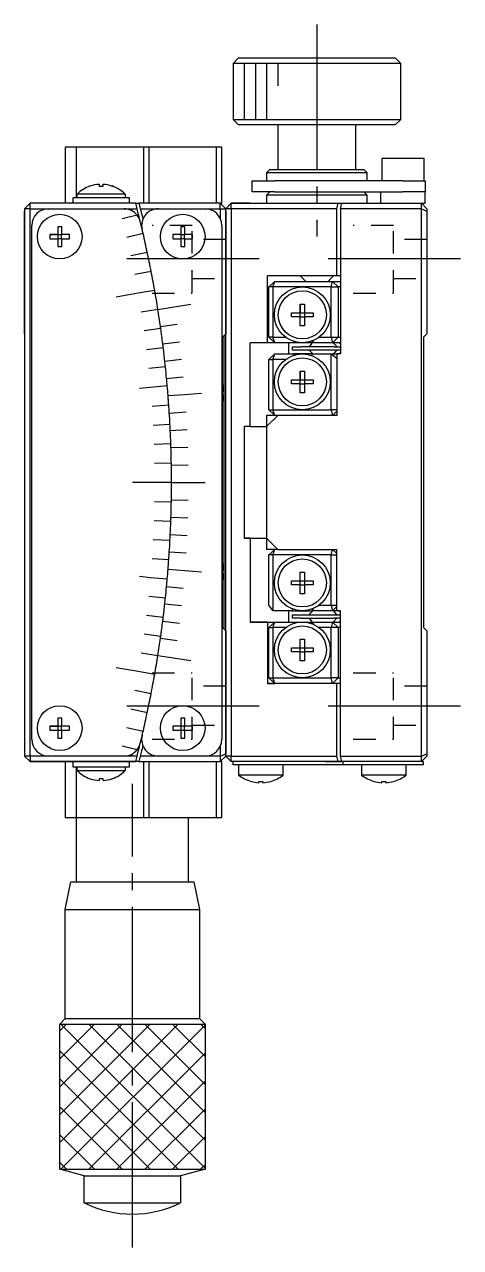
# Model space of a CAD drawing. Extents: x -74 to 223, y 56 to 296.
# Drawn here: x 183.8 to 222.8, y 186.9 to 296.4 of the extents above; entities that cross this region are included whole.
import ezdxf

# ---------------------------------------------------------------- set-up
doc = ezdxf.new("R2010")
doc.units = 0
doc.linetypes.add('CENTER', pattern=[17.5, 13, -1.5, 1.5, -1.5])
doc.linetypes.add('DASHED', pattern=[3.5, 2, -1.5])
doc.layers.get('0').update_dxf_attribs({"linetype": 'CONTINUOUS'})
doc.layers.add('CENTER', color=1, linetype='CENTER')

msp = doc.modelspace()

# ---------------------------------------------------------------- linework, layer by layer
at = {"color": 7, "linetype": 'CONTINUOUS'}
for p, q in [((202.96, 293.44), (202.46, 292.94)), ((209.96, 292.94), (202.46, 292.94)), ((202.46, 292.94), (202.46, 287.94)), ((202.96, 293.44), (209.96, 293.44)), ((209.96, 293.44), (216.96, 293.44)), ((217.46, 292.94), (209.96, 292.94)), ((217.46, 292.94), (216.96, 293.44)), ((217.46, 287.94), (217.46, 292.94)), ((202.46, 287.94), (209.96, 287.94)), ((202.46, 287.94), (202.96, 287.44)), ((209.96, 287.44), (202.96, 287.44)), ((206.46, 287.44), (206.46, 283.44)), ((209.96, 287.94), (217.46, 287.94)), ((216.96, 287.44), (209.96, 287.44)), ((213.46, 283.44), (213.46, 287.44)), ((216.96, 287.44), (217.46, 287.94)), ((187.46, 285.44), (187.46, 280.44)), ((188.46, 285.44), (187.46, 285.44)), ((194.46, 285.44), (188.46, 285.44)), ((188.46, 280.94), (188.46, 285.44)), ((194.46, 285.44), (194.46, 280.44)), ((194.96, 285.44), (194.46, 285.44)), ((194.96, 280.44), (194.96, 285.44)), ((200.96, 285.44), (194.96, 285.44)), ((200.96, 285.44), (200.96, 280.44)), ((201.46, 285.44), (200.96, 285.44)), ((201.46, 280.44), (201.46, 285.44)), ((219.56, 284.44), (215.76, 284.44)), ((215.76, 284.44), (215.76, 282.44)), ((219.56, 282.44), (219.56, 284.44)), ((205.76, 283.44), (205.46, 283.14)), ((209.96, 283.14), (205.46, 283.14)), ((205.46, 283.14), (205.46, 282.44)), ((205.76, 283.44), (209.96, 283.44)), ((209.96, 283.44), (214.16, 283.44)), ((214.46, 283.14), (209.96, 283.14)), ((214.46, 283.14), (214.16, 283.44)), ((214.46, 282.44), (214.46, 283.14)), ((189.68, 281.97), (189.69, 281.97)), ((190.48, 282.13), (190.48, 281.97)), ((190.48, 281.97), (190.84, 281.97)), ((190.84, 281.97), (190.84, 282.13)), ((191.63, 281.97), (191.64, 281.97)), ((204.16, 281.44), (204.16, 282.44)), ((204.16, 282.44), (206.16, 282.44)), ((206.16, 281.44), (204.16, 281.44)), ((205.76, 281.44), (205.46, 281.14)), ((217.66, 282.44), (206.16, 282.44)), ((206.16, 281.44), (217.66, 281.44)), ((214.46, 281.14), (214.16, 281.44)), ((215.66, 281.44), (215.66, 280.44)), ((217.66, 282.44), (219.66, 282.44)), ((219.66, 281.44), (217.66, 281.44)), ((219.66, 282.44), (219.66, 281.44)), ((219.66, 280.44), (219.66, 281.44)), ((183.81, 279.94), (184.31, 280.44)), ((193.75, 280.44), (184.31, 280.44)), ((184.31, 279.94), (184.31, 280.44)), ((188.16, 280.94), (193.16, 280.94)), ((188.16, 280.44), (188.16, 280.94)), ((192.81, 281.23), (188.51, 281.23)), ((188.51, 280.94), (188.51, 281.23)), ((192.81, 281.23), (192.81, 280.94)), ((193.16, 280.94), (193.16, 280.44)), ((193.75, 280.44), (194.06, 280.44)), ((201.31, 280.44), (194.06, 280.44)), ((201.31, 280.44), (201.46, 280.44)), ((201.81, 279.94), (201.31, 280.44)), ((201.31, 279.94), (201.31, 280.44)), ((201.81, 279.94), (202.31, 280.44)), ((201.81, 279.94), (202.31, 280.44)), ((202.31, 280.44), (211.88, 280.44)), ((202.31, 279.94), (202.31, 280.44)), ((203.96, 280.44), (202.31, 280.44)), ((209.96, 281.14), (205.46, 281.14)), ((205.46, 281.14), (205.46, 280.44)), ((214.46, 281.14), (209.96, 281.14)), ((211.88, 280.44), (212.19, 280.44)), ((212.19, 280.44), (219.31, 280.44)), ((214.46, 280.44), (214.46, 281.14)), ((219.31, 280.44), (219.66, 280.44)), ((219.31, 279.94), (219.31, 280.44)), ((219.81, 279.94), (219.31, 280.44)), ((184.31, 279.94), (183.81, 279.94)), ((183.81, 279.94), (183.81, 230.94)), ((183.81, 268.74), (183.81, 279.73)), ((184.31, 279.94), (185.96, 279.94)), ((184.31, 230.94), (184.31, 279.94)), ((185.96, 279.94), (192.71, 279.94)), ((192.71, 279.94), (193.88, 279.94)), ((194.19, 279.94), (195.79, 279.94)), ((195.79, 279.94), (199.96, 279.94)), ((199.96, 279.94), (201.31, 279.94)), ((201.31, 279.94), (201.31, 279.09)), ((201.31, 279.94), (201.81, 279.94)), ((202.31, 279.94), (201.81, 279.94)), ((201.81, 268.74), (201.81, 279.94)), ((201.81, 268.74), (201.81, 279.94)), ((201.81, 279.73), (201.81, 268.74)), ((211.75, 279.94), (202.31, 279.94)), ((202.31, 279.94), (202.31, 230.94)), ((211.75, 273.94), (211.75, 279.94)), ((212.06, 279.94), (212.06, 266.94)), ((219.31, 279.94), (212.06, 279.94)), ((219.31, 238.79), (219.31, 279.94)), ((219.31, 279.94), (219.81, 279.73)), ((219.81, 279.94), (219.81, 279.73)), ((219.81, 279.73), (219.81, 268.74)), ((184.46, 232.44), (184.46, 278.44)), ((186.78, 278.32), (186.78, 277.62)), ((187.14, 278.32), (186.78, 278.32)), ((187.14, 277.62), (187.14, 278.32)), ((197.78, 278.32), (197.78, 277.62)), ((198.14, 278.32), (197.78, 278.32)), ((198.14, 277.62), (198.14, 278.32)), ((201.46, 278.44), (201.46, 232.44)), ((186.07, 277.62), (186.07, 277.26)), ((186.78, 277.62), (186.07, 277.62)), ((186.07, 277.62), (186.78, 277.62)), ((186.07, 277.26), (186.78, 277.26)), ((186.79, 277.61), (186.78, 277.62)), ((186.79, 277.27), (186.78, 277.26)), ((186.78, 277.26), (186.78, 276.55)), ((186.79, 277.61), (186.79, 277.27)), ((187.13, 277.61), (186.79, 277.61)), ((186.79, 277.27), (187.13, 277.27)), ((187.13, 277.61), (187.14, 277.62)), ((187.13, 277.27), (187.13, 277.61)), ((187.13, 277.27), (187.14, 277.26)), ((187.85, 277.62), (187.14, 277.62)), ((187.85, 277.62), (187.14, 277.62)), ((187.14, 277.26), (187.85, 277.26)), ((187.14, 276.55), (187.14, 277.26)), ((187.85, 277.26), (187.85, 277.62)), ((197.07, 277.62), (197.07, 277.26)), ((197.78, 277.62), (197.07, 277.62)), ((197.07, 277.26), (197.78, 277.26)), ((197.79, 277.61), (197.78, 277.62)), ((197.79, 277.27), (197.78, 277.26)), ((197.78, 277.26), (197.78, 276.55)), ((198.13, 277.61), (197.79, 277.61)), ((197.79, 277.61), (197.79, 277.27)), ((197.79, 277.27), (198.13, 277.27)), ((198.13, 277.61), (198.14, 277.62)), ((198.13, 277.27), (198.13, 277.61)), ((198.13, 277.27), (198.14, 277.26)), ((198.85, 277.62), (198.14, 277.62)), ((198.14, 276.55), (198.14, 277.26)), ((198.14, 277.26), (198.85, 277.26)), ((198.85, 277.26), (198.85, 277.62)), ((186.78, 276.55), (187.14, 276.55)), ((197.78, 276.55), (198.14, 276.55)), ((211.75, 273.94), (205.54, 273.94)), ((205.54, 267.94), (205.54, 273.94)), ((208.46, 273.94), (208.71, 273.69)), ((211.21, 273.69), (211.46, 273.94)), ((212.06, 273.94), (211.75, 273.94)), ((206.19, 273.44), (205.67, 272.94)), ((206.03, 272.94), (205.67, 272.94)), ((205.67, 268.44), (205.67, 272.94)), ((206.03, 272.94), (206.19, 273.44)), ((208.66, 272.94), (206.03, 272.94)), ((206.03, 272.94), (206.03, 268.44)), ((206.19, 273.44), (211.36, 273.44)), ((211.25, 272.94), (208.66, 272.94)), ((208.71, 273.69), (208.96, 273.44)), ((208.95, 273.45), (208.95, 273.44)), ((210.96, 273.44), (211.21, 273.69)), ((211.25, 272.94), (211.36, 273.44)), ((211.25, 272.94), (211.88, 272.94)), ((211.25, 268.44), (211.25, 272.94)), ((211.88, 272.94), (211.36, 273.44)), ((211.36, 273.44), (212.06, 273.44)), ((211.88, 272.94), (211.88, 268.44)), ((212.06, 272.94), (211.88, 272.94)), ((207.69, 270.62), (208.48, 270.62)), ((207.69, 270.26), (207.69, 270.62)), ((208.46, 270.26), (208.46, 270.62)), ((208.48, 271.41), (208.84, 271.41)), ((208.48, 270.62), (208.48, 271.41)), ((208.48, 271.41), (208.48, 270.63)), ((208.48, 270.62), (208.48, 270.63)), ((208.48, 270.63), (208.84, 270.63)), ((208.84, 271.41), (208.84, 270.62)), ((208.84, 270.62), (209.63, 270.62)), ((208.85, 270.62), (208.85, 270.26)), ((209.63, 270.62), (209.63, 270.26)), ((208.48, 270.26), (207.69, 270.26)), ((208.48, 269.46), (208.48, 270.26)), ((208.48, 270.24), (208.48, 270.26)), ((208.48, 269.46), (208.48, 270.24)), ((208.84, 270.24), (208.48, 270.24)), ((208.84, 269.46), (208.48, 269.46)), ((208.84, 270.26), (208.84, 269.46)), ((209.63, 270.26), (208.84, 270.26)), ((201.81, 268.74), (201.51, 268.44)), ((201.51, 242.44), (201.51, 268.44)), ((201.66, 263.44), (201.66, 268.59)), ((201.81, 230.94), (201.81, 268.74)), ((201.81, 242.14), (201.81, 268.74)), ((206.19, 267.94), (205.67, 268.44)), ((206.03, 268.44), (205.67, 268.44)), ((206.19, 267.94), (206.03, 268.44)), ((206.03, 268.44), (207.16, 268.44)), ((210.16, 268.44), (211.25, 268.44)), ((211.25, 268.44), (211.88, 268.44)), ((211.25, 268.44), (211.36, 267.94)), ((211.36, 267.94), (211.88, 268.44)), ((211.88, 268.44), (212.06, 268.44)), ((219.51, 268.44), (219.81, 268.74)), ((219.51, 268.44), (219.51, 242.44)), ((205.54, 267.94), (203.98, 267.94)), ((203.98, 260.44), (203.98, 267.94)), ((206.19, 267.94), (205.54, 267.94)), ((207.83, 267.94), (206.19, 267.94)), ((207.46, 266.94), (207.46, 267.94)), ((207.76, 267.59), (208.56, 267.59)), ((207.76, 267.59), (207.76, 267.29)), ((208.56, 267.29), (207.76, 267.29)), ((207.92, 268.05), (207.83, 267.94)), ((208.66, 267.94), (207.83, 267.94)), ((211.5, 267.59), (208.56, 267.59)), ((211.5, 267.29), (208.56, 267.29)), ((209.56, 267.94), (208.66, 267.94)), ((209.25, 267.29), (209.27, 267.27)), ((209.61, 268.02), (209.26, 267.59)), ((209.27, 267.27), (209.59, 266.94)), ((209.27, 267.27), (209.59, 266.94)), ((209.73, 267.94), (209.52, 268.09)), ((211.36, 267.94), (209.73, 267.94)), ((212.06, 267.94), (211.36, 267.94)), ((211.74, 267.61), (211.41, 267.94)), ((211.47, 266.94), (211.74, 267.29)), ((211.5, 267.59), (212.06, 267.59)), ((212.06, 267.29), (211.5, 267.29)), ((211.75, 267.59), (211.74, 267.61)), ((212.06, 267.84), (211.97, 267.94)), ((205.67, 266.44), (206.19, 266.94)), ((205.67, 266.44), (206.03, 266.44)), ((205.67, 261.94), (205.67, 266.44)), ((206.03, 266.44), (206.19, 266.94)), ((206.03, 266.44), (206.03, 261.94)), ((207.16, 266.44), (206.03, 266.44)), ((206.19, 266.94), (207.83, 266.94)), ((208.66, 266.94), (207.83, 266.94)), ((207.83, 266.94), (207.92, 266.83)), ((209.59, 266.94), (208.66, 266.94)), ((209.59, 266.94), (209.46, 266.81)), ((209.59, 266.94), (211.23, 266.94)), ((211.25, 266.92), (211.23, 266.94)), ((211.23, 266.94), (211.75, 266.94)), ((211.25, 261.94), (211.25, 266.92)), ((211.75, 266.54), (211.25, 266.92)), ((212.06, 266.94), (211.75, 266.94)), ((211.75, 266.94), (211.75, 261.44)), ((211.94, 266.94), (212.06, 267.06)), ((208.48, 265.41), (208.84, 265.41)), ((208.48, 264.62), (208.48, 265.41)), ((208.48, 265.41), (208.48, 264.63)), ((208.84, 265.41), (208.84, 264.62)), ((207.69, 264.62), (208.48, 264.62)), ((207.69, 264.26), (207.69, 264.62)), ((208.48, 264.26), (207.69, 264.26)), ((208.46, 264.26), (208.46, 264.62)), ((208.48, 264.62), (208.48, 264.63)), ((208.48, 264.63), (208.84, 264.63)), ((208.48, 263.46), (208.48, 264.26)), ((208.48, 264.24), (208.48, 264.26)), ((208.48, 263.46), (208.48, 264.24)), ((208.84, 264.24), (208.48, 264.24)), ((208.84, 264.62), (209.63, 264.62)), ((208.84, 264.26), (208.84, 263.46)), ((209.63, 264.26), (208.84, 264.26)), ((208.85, 264.62), (208.85, 264.26)), ((209.63, 264.62), (209.63, 264.26)), ((201.66, 247.44), (201.66, 263.44)), ((208.84, 263.46), (208.48, 263.46)), ((205.67, 261.94), (206.03, 261.94)), ((205.67, 261.94), (206.19, 261.44)), ((206.19, 261.44), (206.03, 261.94)), ((206.03, 261.94), (208.66, 261.94)), ((208.66, 261.94), (211.25, 261.94)), ((211.46, 261.94), (211.25, 261.94)), ((211.25, 261.93), (211.25, 261.94)), ((211.25, 261.94), (211.36, 261.44)), ((211.36, 261.44), (211.75, 261.82)), ((211.75, 261.94), (211.46, 261.94)), ((206.46, 261.44), (205.46, 260.44)), ((205.46, 261.44), (205.46, 260.44)), ((206.46, 261.44), (205.46, 261.44)), ((211.75, 261.44), (206.46, 261.44)), ((203.98, 260.44), (203.46, 260.44)), ((203.46, 260.44), (203.46, 250.44)), ((203.98, 260.44), (205.46, 260.44)), ((205.46, 260.44), (205.46, 252.94)), ((205.46, 252.94), (205.46, 250.44)), ((203.98, 250.44), (203.46, 250.44)), ((203.46, 250.44), (205.46, 250.44)), ((203.46, 250.44), (203.98, 250.44)), ((203.98, 250.44), (203.98, 242.94)), ((203.98, 250.44), (205.46, 250.44)), ((203.98, 250.44), (205.46, 250.44)), ((205.46, 250.44), (206.46, 249.44)), ((205.46, 250.44), (205.46, 249.44)), ((206.46, 249.44), (205.46, 249.44)), ((206.19, 249.44), (205.67, 248.94)), ((206.03, 248.94), (205.67, 248.94)), ((205.67, 244.44), (205.67, 248.94)), ((206.03, 248.94), (206.19, 249.44)), ((208.66, 248.94), (206.03, 248.94)), ((206.03, 248.94), (206.03, 243.96)), ((206.46, 249.44), (211.75, 249.44)), ((211.25, 248.94), (208.66, 248.94)), ((211.25, 248.94), (211.36, 249.44)), ((211.25, 244.44), (211.25, 248.94)), ((211.25, 248.94), (211.46, 248.94)), ((211.25, 248.94), (211.25, 248.94)), ((211.36, 249.44), (211.75, 249.06)), ((211.46, 248.94), (211.75, 248.94)), ((211.75, 243.94), (211.75, 249.44)), ((201.66, 242.29), (201.66, 247.44)), ((207.69, 246.62), (208.48, 246.62)), ((207.69, 246.26), (207.69, 246.62)), ((208.46, 246.26), (208.46, 246.62)), ((208.48, 247.41), (208.84, 247.41)), ((208.48, 246.62), (208.48, 247.41)), ((208.48, 246.63), (208.84, 246.63)), ((208.84, 247.41), (208.84, 246.62)), ((208.84, 246.62), (209.63, 246.62)), ((208.85, 246.62), (208.85, 246.26)), ((209.63, 246.62), (209.63, 246.26)), ((208.48, 246.26), (207.69, 246.26)), ((208.48, 245.46), (208.48, 246.26)), ((208.84, 246.24), (208.48, 246.24)), ((208.84, 245.46), (208.48, 245.46)), ((208.84, 246.26), (208.84, 245.46)), ((209.63, 246.26), (208.84, 246.26)), ((206.03, 243.96), (205.67, 244.44)), ((210.16, 244.44), (211.25, 244.44)), ((211.25, 244.44), (211.36, 243.94)), ((211.25, 244.44), (211.75, 244.44)), ((211.36, 243.94), (211.75, 244.32)), ((206.03, 243.96), (206.05, 243.94)), ((207.7, 243.94), (206.05, 243.94)), ((207.46, 242.94), (207.46, 243.94)), ((207.7, 243.94), (207.84, 244.08)), ((207.7, 243.94), (208.66, 243.94)), ((207.76, 243.59), (208.56, 243.59)), ((207.76, 243.59), (207.76, 243.29)), ((208.56, 243.29), (207.76, 243.29)), ((208.56, 243.59), (211.5, 243.59)), ((208.56, 243.29), (211.5, 243.29)), ((208.66, 243.94), (209.59, 243.94)), ((209.27, 243.61), (209.25, 243.59)), ((209.26, 243.29), (209.61, 242.85)), ((209.65, 244), (209.27, 243.61)), ((209.59, 243.94), (209.27, 243.61)), ((209.73, 243.94), (209.52, 244.09)), ((211.36, 243.94), (209.73, 243.94)), ((211.75, 243.94), (211.36, 243.94)), ((211.41, 242.94), (211.74, 243.27)), ((211.74, 243.59), (211.47, 243.94)), ((211.5, 243.59), (212.06, 243.59)), ((212.06, 243.29), (211.5, 243.29)), ((211.74, 243.27), (211.75, 243.29)), ((212.06, 243.94), (211.75, 243.94)), ((212.06, 243.81), (211.94, 243.94)), ((212.06, 230.94), (212.06, 243.94)), ((201.51, 242.44), (201.81, 242.14)), ((201.81, 242.14), (201.81, 231.14)), ((201.81, 231.14), (201.81, 242.14)), ((205.54, 242.94), (203.98, 242.94)), ((203.98, 242.94), (205.54, 242.94)), ((203.98, 242.94), (206.19, 242.94)), ((205.54, 242.94), (205.54, 237.44)), ((205.54, 242.94), (206.19, 242.94)), ((205.54, 242.94), (206.19, 242.94)), ((205.67, 242.44), (206.19, 242.94)), ((205.67, 242.44), (206.03, 242.44)), ((205.67, 237.94), (205.67, 242.44)), ((206.03, 242.44), (206.19, 242.94)), ((206.03, 242.44), (206.03, 237.94)), ((207.16, 242.44), (206.03, 242.44)), ((206.19, 242.94), (207.83, 242.94)), ((207.83, 242.94), (208.66, 242.94)), ((207.83, 242.94), (207.92, 242.83)), ((208.66, 242.94), (209.57, 242.94)), ((209.52, 242.78), (209.73, 242.94)), ((209.73, 242.94), (211.36, 242.94)), ((211.25, 242.44), (210.16, 242.44)), ((211.36, 242.94), (211.25, 242.44)), ((211.25, 237.94), (211.25, 242.44)), ((211.88, 242.44), (211.25, 242.44)), ((211.88, 242.44), (211.36, 242.94)), ((211.36, 242.94), (212.06, 242.94)), ((211.88, 242.44), (211.88, 237.94)), ((212.06, 242.44), (211.88, 242.44)), ((211.97, 242.94), (212.06, 243.04)), ((219.81, 242.14), (219.51, 242.44)), ((219.81, 242.14), (219.81, 231.14)), ((208.48, 241.41), (208.84, 241.41)), ((208.48, 240.62), (208.48, 241.41)), ((208.84, 241.41), (208.84, 240.62)), ((207.69, 240.62), (208.48, 240.62)), ((207.69, 240.26), (207.69, 240.62)), ((208.48, 240.26), (207.69, 240.26)), ((208.46, 240.26), (208.46, 240.62)), ((208.48, 240.63), (208.84, 240.63)), ((208.48, 239.46), (208.48, 240.26)), ((208.84, 240.24), (208.48, 240.24)), ((208.84, 240.62), (209.63, 240.62)), ((208.84, 240.26), (208.84, 239.46)), ((209.63, 240.26), (208.84, 240.26)), ((208.85, 240.62), (208.85, 240.26)), ((209.63, 240.62), (209.63, 240.26)), ((208.84, 239.46), (208.48, 239.46)), ((219.31, 230.94), (219.31, 238.79)), ((205.67, 237.94), (206.03, 237.94)), ((205.67, 237.94), (206.19, 237.44)), ((206.19, 237.44), (206.03, 237.94)), ((206.03, 237.94), (208.66, 237.94)), ((208.66, 237.94), (211.25, 237.94)), ((211.36, 237.44), (211.25, 237.94)), ((211.88, 237.94), (211.25, 237.94)), ((211.36, 237.44), (211.88, 237.94)), ((211.88, 237.94), (212.06, 237.94)), ((211.75, 237.44), (205.54, 237.44)), ((205.54, 237.44), (206.19, 237.44)), ((205.54, 237.44), (206.19, 237.44)), ((211.75, 230.94), (211.75, 237.44)), ((212.06, 237.44), (211.75, 237.44)), ((186.07, 233.62), (186.07, 233.26)), ((186.78, 233.62), (186.07, 233.62)), ((186.07, 233.62), (186.78, 233.62)), ((186.07, 233.26), (186.78, 233.26)), ((186.78, 234.32), (186.78, 233.62)), ((187.14, 234.32), (186.78, 234.32)), ((186.79, 233.61), (186.78, 233.62)), ((186.79, 233.27), (186.78, 233.26)), ((186.78, 233.26), (186.78, 232.55)), ((186.79, 233.61), (186.79, 233.27)), ((187.13, 233.61), (186.79, 233.61)), ((186.79, 233.27), (187.13, 233.27)), ((187.13, 233.61), (187.14, 233.62)), ((187.13, 233.27), (187.13, 233.61)), ((187.13, 233.27), (187.14, 233.26)), ((187.14, 233.62), (187.14, 234.32)), ((187.85, 233.62), (187.14, 233.62)), ((187.85, 233.62), (187.14, 233.62)), ((187.14, 233.26), (187.85, 233.26)), ((187.14, 232.55), (187.14, 233.26)), ((187.85, 233.26), (187.85, 233.62)), ((197.07, 233.62), (197.07, 233.26)), ((197.78, 233.62), (197.07, 233.62)), ((197.07, 233.26), (197.78, 233.26)), ((197.78, 234.32), (197.78, 233.62)), ((198.14, 234.32), (197.78, 234.32)), ((197.79, 233.61), (197.78, 233.62)), ((197.79, 233.27), (197.78, 233.26)), ((197.78, 233.26), (197.78, 232.55)), ((198.13, 233.61), (197.79, 233.61)), ((197.79, 233.61), (197.79, 233.27)), ((197.79, 233.27), (198.13, 233.27)), ((198.13, 233.61), (198.14, 233.62)), ((198.13, 233.27), (198.13, 233.61)), ((198.13, 233.27), (198.14, 233.26)), ((198.14, 233.62), (198.14, 234.32)), ((198.85, 233.62), (198.14, 233.62)), ((198.14, 232.55), (198.14, 233.26)), ((198.14, 233.26), (198.85, 233.26)), ((198.85, 233.26), (198.85, 233.62)), ((186.78, 232.55), (187.14, 232.55)), ((197.78, 232.55), (198.14, 232.55)), ((201.31, 231.78), (201.31, 230.94)), ((201.31, 230.94), (201.81, 231.14)), ((201.81, 230.94), (201.81, 231.14)), ((219.31, 230.94), (219.81, 231.14)), ((219.81, 231.14), (219.81, 230.94)), ((184.31, 230.94), (183.81, 230.94)), ((184.31, 230.44), (183.81, 230.94)), ((184.31, 230.44), (183.81, 230.94)), ((184.31, 230.94), (184.31, 230.44)), ((185.96, 230.94), (184.31, 230.94)), ((184.31, 230.44), (193.75, 230.44)), ((185.98, 230.44), (184.31, 230.44)), ((185.98, 230.44), (185.46, 230.44)), ((185.98, 230.44), (185.46, 230.44)), ((192.71, 230.94), (185.96, 230.94)), ((192.71, 230.94), (185.96, 230.94)), ((187.46, 230.44), (185.98, 230.44)), ((187.46, 230.44), (185.98, 230.44)), ((187.54, 230.44), (185.98, 230.44)), ((187.46, 230.44), (187.46, 225.44)), ((193.75, 230.44), (187.54, 230.44)), ((188.16, 229.94), (188.16, 230.44)), ((193.88, 230.94), (192.71, 230.94)), ((193.16, 230.44), (193.16, 229.94)), ((194.06, 230.44), (193.75, 230.44)), ((194.06, 230.44), (201.31, 230.44)), ((195.79, 230.94), (194.19, 230.94)), ((194.46, 230.44), (194.46, 225.44)), ((194.96, 225.44), (194.96, 230.44)), ((199.96, 230.94), (195.79, 230.94)), ((201.31, 230.94), (199.96, 230.94)), ((200.96, 230.44), (200.96, 225.44)), ((201.31, 230.94), (201.31, 230.44)), ((201.31, 230.44), (201.81, 230.94)), ((201.46, 230.44), (201.31, 230.44)), ((201.46, 225.44), (201.46, 230.44)), ((202.31, 230.94), (201.81, 230.94)), ((202.31, 230.44), (201.81, 230.94)), ((202.31, 230.94), (211.75, 230.94)), ((202.31, 230.44), (202.31, 230.94)), ((203.96, 230.44), (202.31, 230.44)), ((202.46, 230.14), (202.46, 230.44)), ((203.96, 230.14), (202.46, 230.14)), ((202.96, 230.14), (202.96, 229.24)), ((210.71, 230.44), (203.96, 230.44)), ((210.71, 230.44), (203.96, 230.44)), ((210.71, 230.14), (203.96, 230.14)), ((206.96, 229.24), (206.96, 230.14)), ((210.71, 230.44), (211.88, 230.44)), ((211.88, 230.44), (210.71, 230.44)), ((211.89, 230.14), (210.71, 230.14)), ((211.88, 230.44), (212.16, 230.44)), ((212.16, 230.44), (211.88, 230.44)), ((212.16, 230.14), (211.89, 230.14)), ((212.06, 230.94), (219.31, 230.94)), ((212.29, 230.14), (212.16, 230.14)), ((213.79, 230.44), (212.19, 230.44)), ((212.29, 230.44), (212.29, 230.14)), ((213.79, 230.14), (212.29, 230.14)), ((217.96, 230.44), (213.79, 230.44)), ((217.96, 230.44), (213.79, 230.44)), ((217.96, 230.14), (213.79, 230.14)), ((213.96, 230.14), (213.96, 229.24)), ((219.31, 230.44), (217.96, 230.44)), ((219.46, 230.14), (217.96, 230.14)), ((217.96, 229.24), (217.96, 230.14)), ((219.31, 230.44), (219.31, 230.94)), ((219.31, 230.44), (219.81, 230.94)), ((219.31, 230.44), (219.46, 230.44)), ((219.46, 230.44), (219.46, 230.14)), ((193.16, 229.94), (188.16, 229.94)), ((188.46, 225.44), (188.46, 229.94)), ((188.51, 229.65), (188.51, 229.94)), ((188.51, 229.65), (192.81, 229.65)), ((189.69, 228.91), (189.68, 228.9)), ((190.48, 228.91), (190.48, 228.75)), ((190.84, 228.91), (190.48, 228.91)), ((190.84, 228.75), (190.84, 228.91)), ((191.64, 228.9), (191.63, 228.91)), ((192.81, 229.94), (192.81, 229.65)), ((204.96, 229.24), (202.96, 229.24)), ((206.96, 229.24), (204.96, 229.24)), ((215.96, 229.24), (213.96, 229.24)), ((217.96, 229.24), (215.96, 229.24)), ((204.07, 228.66), (204.07, 228.67)), ((204.78, 228.67), (205.14, 228.67)), ((204.78, 228.55), (204.78, 228.67)), ((205.14, 228.67), (205.14, 228.55)), ((205.85, 228.67), (205.85, 228.66)), ((215.07, 228.66), (215.07, 228.67)), ((215.78, 228.67), (216.14, 228.67)), ((215.78, 228.55), (215.78, 228.67)), ((216.14, 228.67), (216.14, 228.55)), ((216.85, 228.67), (216.85, 228.66)), ((187.46, 225.44), (188.46, 225.44)), ((188.46, 225.44), (194.46, 225.44)), ((188.46, 219.69), (188.46, 225.44)), ((194.46, 225.44), (194.96, 225.44)), ((194.96, 225.44), (200.96, 225.44)), ((198.46, 225.44), (198.46, 219.69)), ((200.96, 225.44), (201.46, 225.44)), ((187.46, 217.19), (187.96, 219.69)), ((187.96, 219.69), (198.96, 219.69)), ((198.96, 219.69), (199.46, 217.19)), ((187.46, 217.19), (199.46, 217.19)), ((187.46, 207.44), (187.46, 217.19)), ((199.46, 217.19), (199.46, 207.44)), ((186.96, 206.94), (187.46, 207.44)), ((187.46, 207.44), (199.46, 207.44)), ((199.46, 207.44), (199.96, 206.94)), ((186.96, 206.94), (199.96, 206.94)), ((186.96, 193.94), (186.96, 206.94)), ((199.96, 206.94), (199.96, 193.94)), ((186.96, 193.94), (199.96, 193.94)), ((189.16, 193.35), (186.96, 193.94)), ((199.96, 193.94), (197.76, 193.35)), ((189.16, 193.35), (197.76, 193.35)), ((189.16, 190.94), (189.16, 193.35)), ((197.76, 193.35), (197.76, 190.94)), ((189.16, 190.94), (197.76, 190.94))]:
    msp.add_line(p, q, dxfattribs=at)
at = {"color": 3, "linetype": 'CONTINUOUS'}
for p, q in [((203.46, 292.94), (203.46, 287.94)), ((204.46, 292.94), (204.46, 287.94)), ((205.46, 292.94), (205.46, 287.94)), ((206.46, 292.94), (206.46, 290.94)), ((193.89, 279.36), (192.56, 279.03)), ((194.42, 277.71), (192.96, 277.37)), ((194.8, 276.02), (193.33, 275.71)), ((195.14, 274.33), (193.67, 274.04)), ((193.98, 272.37), (192.01, 272.02)), ((195.45, 272.63), (193.98, 272.37)), ((195.74, 270.92), (194.26, 270.69)), ((195.74, 270.92), (198.7, 271.39)), ((195.97, 269.39), (197.46, 269.6)), ((196, 269.22), (194.51, 269.01)), ((196.22, 267.5), (194.73, 267.32)), ((196.18, 267.85), (197.67, 268.03)), ((196.36, 266.3), (197.85, 266.47)), ((196.42, 265.79), (194.92, 265.63)), ((195.09, 263.94), (194.09, 263.85)), ((196.58, 264.07), (195.09, 263.94)), ((196.52, 264.75), (198.01, 264.9)), ((196.65, 263.21), (198.15, 263.32)), ((198.15, 263.32), (199.64, 263.44)), ((196.72, 262.34), (195.22, 262.24)), ((196.76, 261.65), (198.26, 261.75)), ((196.82, 260.62), (195.33, 260.54)), ((196.85, 260.1), (198.35, 260.17)), ((196.9, 258.89), (195.4, 258.84)), ((196.91, 258.55), (198.41, 258.59)), ((196.94, 257.17), (195.44, 257.14)), ((196.95, 256.99), (198.45, 257.02)), ((196.96, 255.44), (193.46, 255.44)), ((196.96, 255.44), (198.46, 255.44)), ((198.46, 255.44), (199.96, 255.44)), ((195.44, 253.74), (196.94, 253.71)), ((196.95, 253.88), (198.45, 253.86)), ((195.4, 252.04), (196.9, 251.98)), ((196.91, 252.33), (198.41, 252.28)), ((196.85, 250.77), (198.35, 250.7)), ((195.33, 250.33), (196.82, 250.26)), ((195.22, 248.64), (196.72, 248.53)), ((196.76, 249.22), (198.26, 249.13)), ((196.65, 247.67), (198.15, 247.55)), ((198.15, 247.55), (199.64, 247.43)), ((194.09, 247.03), (195.09, 246.94)), ((195.09, 246.94), (196.58, 246.81)), ((196.52, 246.12), (198.01, 245.98)), ((194.92, 245.25), (196.42, 245.09)), ((196.36, 244.57), (197.85, 244.41)), ((194.73, 243.56), (196.22, 243.37)), ((196.18, 243.03), (197.67, 242.84)), ((194.51, 241.87), (196, 241.66)), ((195.97, 241.49), (197.46, 241.28)), ((194.26, 240.19), (195.74, 239.95)), ((195.74, 239.95), (198.7, 239.48)), ((193.98, 238.51), (192.01, 238.85)), ((195.45, 238.25), (193.98, 238.51)), ((193.67, 236.83), (195.14, 236.55)), ((193.33, 235.17), (194.8, 234.85)), ((192.96, 233.51), (194.42, 233.17)), ((192.56, 231.85), (193.89, 231.52)), ((187.56, 206.94), (186.96, 206.34)), ((190.06, 206.94), (186.96, 203.84)), ((192.56, 206.94), (186.96, 201.34)), ((195.06, 206.94), (186.96, 198.84)), ((197.56, 206.94), (186.96, 196.34)), ((187.06, 206.94), (199.96, 194.04)), ((199.96, 206.84), (187.06, 193.94)), ((189.56, 206.94), (199.96, 196.54)), ((192.06, 206.94), (199.96, 199.04)), ((194.56, 206.94), (199.96, 201.54)), ((197.06, 206.94), (199.96, 204.04)), ((199.56, 206.94), (199.96, 206.54)), ((186.96, 204.54), (197.56, 193.94)), ((199.96, 204.34), (189.56, 193.94)), ((186.96, 202.04), (195.06, 193.94)), ((199.96, 201.84), (192.06, 193.94)), ((186.96, 199.54), (192.56, 193.94)), ((199.96, 199.34), (194.56, 193.94)), ((186.96, 197.04), (190.06, 193.94)), ((199.96, 196.84), (197.06, 193.94)), ((186.96, 194.54), (187.56, 193.94)), ((199.96, 194.34), (199.56, 193.94))]:
    msp.add_line(p, q, dxfattribs=at)
at = {"color": 3, "linetype": 'DASHED'}
for p, q in [((198.81, 278.44), (195.22, 278.44)), ((198.81, 272.44), (198.81, 278.44)), ((216.81, 278.44), (213.22, 278.44)), ((216.81, 272.44), (216.81, 278.44)), ((201.81, 277.19), (198.81, 277.19)), ((219.81, 277.19), (216.81, 277.19)), ((198.81, 273.69), (201.81, 273.69)), ((216.81, 273.69), (219.81, 273.69)), ((195.22, 272.39), (198.81, 272.39)), ((213.22, 272.39), (216.81, 272.39)), ((195.22, 238.39), (198.81, 238.39)), ((198.81, 232.44), (198.81, 238.44)), ((213.22, 238.39), (216.81, 238.39)), ((216.81, 232.44), (216.81, 238.44)), ((201.81, 237.19), (198.81, 237.19)), ((219.81, 237.19), (216.81, 237.19)), ((198.81, 233.69), (201.81, 233.69)), ((216.81, 233.69), (219.81, 233.69)), ((195.22, 232.44), (198.81, 232.44)), ((213.22, 232.44), (216.81, 232.44))]:
    msp.add_line(p, q, dxfattribs=at)
at = {"color": 7, "linetype": 'CONTINUOUS'}
for centre, radius in [((186.96, 277.44), 2), ((197.96, 277.44), 2), ((208.66, 270.44), 2.5), ((208.66, 270.44), 2.15), ((208.66, 264.44), 2.5), ((208.66, 264.44), 2.15), ((208.66, 246.44), 2.5), ((208.66, 246.44), 2.15), ((208.66, 240.44), 2.5), ((208.66, 240.44), 2.15), ((186.96, 233.44), 2), ((197.96, 233.44), 2)]:
    msp.add_circle(centre, radius, dxfattribs=at)
for centre, radius, start, end in [((190.66, 279.14), 3, 109.0021, 135.78), ((190.66, 279.14), 2.99, 93.446, 108.9685), ((190.66, 279.14), 2.99, 71.0315, 86.554), ((190.66, 279.14), 3, 44.22, 70.9979), ((97.96, 255.44), 99, 14.3281, 14.627), ((97.96, 255.44), 99.3, 14.2839, 14.5818), ((115.96, 304.94), 99, 345.373, 345.6719), ((115.96, 304.94), 99.3, 345.4182, 345.7161), ((185.96, 278.44), 1.5, 90, 180), ((192.71, 278.44), 1.5, 37.7825, 90), ((97.96, 255.44), 99, 13.6445, 14.3281), ((192.71, 278.44), 1.5, 13.6445, 37.7825), ((97.96, 255.44), 99.3, 13.7459, 14.2839), ((195.79, 278.44), 1.5, 90, 193.2297), ((199.96, 278.44), 1.5, 0, 90), ((97.96, 255.44), 99, 13.2297, 13.6445), ((97.96, 255.44), 99, 13, 13.2297), ((97.96, 255.44), 99, 13, 13.2297), ((97.96, 255.44), 99, 12, 13), ((97.96, 255.44), 99, 12, 13), ((97.96, 255.44), 99, 11, 12), ((97.96, 255.44), 99, 11, 12), ((97.96, 255.44), 99, 10, 11), ((97.96, 255.44), 99, 10, 11), ((97.96, 255.44), 99, 9, 10), ((97.96, 255.44), 99, 9, 10), ((97.96, 255.44), 99, 8.1, 9), ((97.96, 255.44), 99, 8.1, 9), ((97.96, 255.44), 99, 8, 8.1), ((97.96, 255.44), 99, 8, 8.1), ((97.96, 255.44), 99, 7.2, 8), ((97.96, 255.44), 99, 7.2, 8), ((97.96, 255.44), 99, 7, 7.2), ((97.96, 255.44), 99, 7, 7.2), ((97.96, 255.44), 99, 6.3, 7), ((97.96, 255.44), 99, 6.3, 7), ((97.96, 255.44), 99, 6, 6.3), ((97.96, 255.44), 99, 6, 6.3), ((97.96, 255.44), 99, 5.4, 6), ((97.96, 255.44), 99, 5.4, 6), ((97.96, 255.44), 99, 5, 5.4), ((97.96, 255.44), 99, 5, 5.4), ((97.96, 255.44), 99, 4.5, 5), ((97.96, 255.44), 99, 4.4992, 5), ((199.66, 263.44), 2, 337.6684, 22.3316), ((97.96, 255.44), 99, 3.9966, 4.5), ((97.96, 255.44), 99, 4, 4.4992), ((97.96, 255.44), 99, 3.6, 3.9966), ((97.96, 255.44), 99, 3.6, 4), ((97.96, 255.44), 99, 3, 3.6), ((97.96, 255.44), 99, 3, 3.6), ((97.96, 255.44), 99, 2.7, 3), ((97.96, 255.44), 99, 2.7, 3), ((97.96, 255.44), 99, 2, 2.7), ((97.96, 255.44), 99, 2, 2.7), ((97.96, 255.44), 99, 1.8, 2), ((97.96, 255.44), 99, 1.8, 2), ((97.96, 255.44), 99, 1, 1.8), ((97.96, 255.44), 99, 1, 1.8), ((97.96, 255.44), 99, 0.9, 1), ((97.96, 255.44), 99, 0.9, 1), ((97.96, 255.44), 99, 0, 0.9), ((97.96, 255.44), 99, 0, 0.9), ((97.96, 255.44), 99, 359.1, 0), ((97.96, 255.44), 99, 359.1, 0), ((97.96, 255.44), 99, 358.2, 359), ((97.96, 255.44), 99, 358.2, 359), ((97.96, 255.44), 99, 359, 359.1), ((97.96, 255.44), 99, 359, 359.1), ((97.96, 255.44), 99, 357.3, 358), ((97.96, 255.44), 99, 357.3, 358), ((97.96, 255.44), 99, 358, 358.2), ((97.96, 255.44), 99, 358, 358.2), ((97.96, 255.44), 99, 357, 357.3), ((97.96, 255.44), 99, 357, 357.3), ((97.96, 255.44), 99, 356.4, 357), ((97.96, 255.44), 99, 356.4, 357), ((97.96, 255.44), 99, 356, 356.4), ((97.96, 255.44), 99, 356, 356.4), ((97.96, 255.44), 99, 355, 355.5), ((97.96, 255.44), 99, 355, 355.5), ((97.96, 255.44), 99, 355.5, 356), ((97.96, 255.44), 99, 355.5, 356), ((199.66, 247.44), 2, 337.6684, 22.3316), ((97.96, 255.44), 99, 354.6, 355), ((97.96, 255.44), 99, 354.6, 355), ((97.96, 255.44), 99, 354, 354.6), ((97.96, 255.44), 99, 354, 354.6), ((97.96, 255.44), 99, 353, 353.7), ((97.96, 255.44), 99, 353, 353.7), ((97.96, 255.44), 99, 353.7, 354), ((97.96, 255.44), 99, 353.7, 354), ((97.96, 255.44), 99, 352.8, 353), ((97.96, 255.44), 99, 352.8, 353), ((97.96, 255.44), 99, 352, 352.8), ((97.96, 255.44), 99, 352, 352.8), ((97.96, 255.44), 99, 351, 351.9), ((97.96, 255.44), 99, 351, 351.9), ((97.96, 255.44), 99, 351.9, 352), ((97.96, 255.44), 99, 351.9, 352), ((97.96, 255.44), 99, 350, 351), ((97.96, 255.44), 99, 350, 351), ((97.96, 255.44), 99, 349, 350), ((97.96, 255.44), 99, 349, 350), ((97.96, 255.44), 99, 348, 349), ((97.96, 255.44), 99, 348, 349), ((97.96, 255.44), 99, 347, 348), ((97.96, 255.44), 99, 347, 348), ((185.96, 232.44), 1.5, 180, 270), ((97.96, 255.44), 99, 346.3555, 346.7703), ((195.79, 232.44), 1.5, 166.7703, 270), ((97.96, 255.44), 99, 346.7703, 347), ((97.96, 255.44), 99, 346.7703, 347), ((199.96, 232.44), 1.5, 270, 0), ((192.71, 232.44), 1.5, 270, 322.2175), ((97.96, 255.44), 99, 345.6719, 346.3555), ((192.71, 232.44), 1.5, 322.2175, 346.3555), ((97.96, 255.44), 99.3, 345.7161, 346.2541), ((97.96, 255.44), 99, 345.373, 345.6719), ((97.96, 255.44), 99.3, 345.4182, 345.7161), ((115.96, 205.94), 99, 14.3281, 14.627), ((115.96, 205.94), 99.3, 14.2839, 14.5818), ((190.66, 231.74), 3, 224.22, 250.9979), ((190.66, 231.74), 2.99, 251.0315, 266.554), ((190.66, 231.74), 2.99, 273.446, 288.9685), ((190.66, 231.74), 3, 289.0021, 315.78), ((204.96, 231.74), 3.2, 231.3178, 253.8775), ((204.96, 231.74), 3.2, 286.1225, 308.6822), ((215.96, 231.74), 3.2, 231.3178, 253.8775), ((215.96, 231.74), 3.2, 286.1225, 308.6822), ((204.96, 231.74), 3.19, 253.8933, 266.7703), ((204.96, 231.74), 3.19, 273.2297, 286.1067), ((215.96, 231.74), 3.19, 253.8933, 266.7703), ((215.96, 231.74), 3.19, 273.2297, 286.1067), ((193.46, 199.68), 9.75, 243.8162, 296.1838)]:
    msp.add_arc(centre, radius, start, end, dxfattribs=at)
at = {"layer": 'CENTER', "color": 1, "linetype": 'CENTER'}
for p, q in [((209.96, 296.44), (209.96, 277.44)), ((204.81, 275.44), (192.96, 275.44)), ((222.81, 275.44), (210.96, 275.44)), ((192.96, 235.44), (204.81, 235.44)), ((210.96, 235.44), (222.81, 235.44)), ((193.46, 186.94), (193.46, 228.44))]:
    msp.add_line(p, q, dxfattribs=at)

doc.saveas('drawing.dxf')
